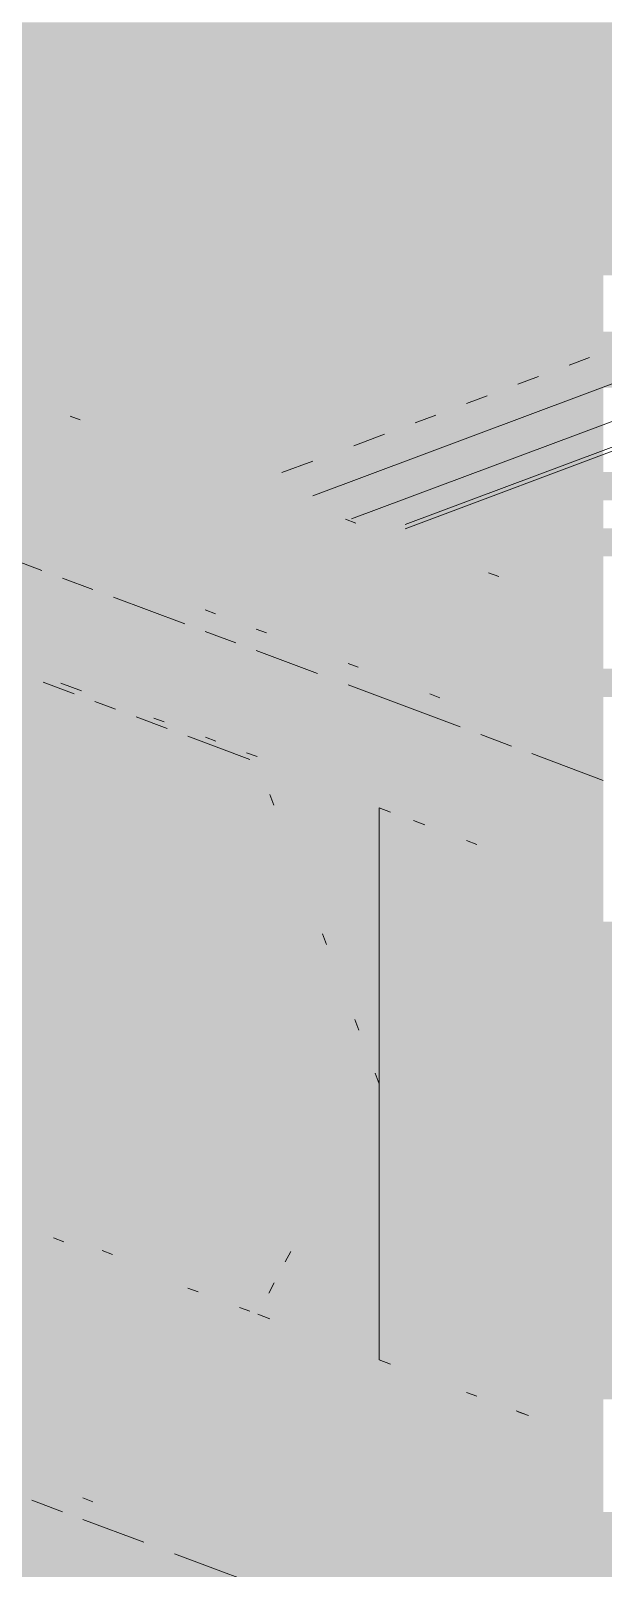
# Paper-space layout '03 3D Building and Roof' of a CAD drawing. Header units: millimetres. Extents: x 5 to 415, y 5 to 292.
# Drawn here: x 112.57 to 116.06, y 90.91 to 100.29 of the extents above; entities that cross this region are included whole.
import ezdxf

# ---------------------------------------------------------------- set-up
doc = ezdxf.new("R2010")
doc.units = ezdxf.units.MM
doc.layers.add('EXISTING', color=7, linetype='Continuous')
doc.layers.add('IMAGES', color=7, linetype='Continuous')

# ---------------------------------------------------------------- blocks, each defined once
blk = doc.blocks.new('SHEET_03')
at = {"layer": 'EXISTING', "color": 250, "lineweight": 9}
for p, q in [((114.2887, 97.4548), (121.9741, 100.3338)), ((122.2717, 100.2169), (114.5239, 97.3145)), ((114.851, 97.2801), (122.3489, 100.0889)), ((114.851, 97.2547), (122.224, 100.0167)), ((115.8507, 98.2527), (115.9757, 98.2995)), ((115.5383, 98.1356), (115.6633, 98.1824)), ((115.2259, 98.0186), (115.3509, 98.0654)), ((112.8724, 97.9181), (112.8102, 97.9414)), ((114.9135, 97.9016), (115.0385, 97.9484)), ((114.5386, 97.7611), (114.726, 97.8313)), ((114.1012, 97.5973), (114.2887, 97.6675)), ((114.5512, 97.2892), (114.489, 97.3125)), ((112.6385, 97.0006), (111.9546, 97.2568)), ((115.4217, 96.9631), (115.3595, 96.9864)), ((112.9494, 96.8842), (112.7629, 96.954)), ((113.509, 96.6745), (113.0738, 96.8376)), ((113.6334, 96.7591), (113.6955, 96.7358)), ((113.8199, 96.5581), (113.6334, 96.6279)), ((113.9443, 96.6426), (114.0064, 96.6193)), ((114.3173, 96.3717), (113.9443, 96.5115)), ((114.5039, 96.433), (114.566, 96.4097)), ((112.6463, 96.319), (112.8351, 96.2483)), ((112.8795, 96.2649), (112.7537, 96.3121)), ((115.1878, 96.0456), (114.5039, 96.3019)), ((115.0013, 96.2466), (115.0635, 96.2233)), ((112.9609, 96.2012), (113.0867, 96.154)), ((113.2125, 96.1069), (113.4013, 96.0362)), ((113.3828, 96.0764), (113.3199, 96.1)), ((113.5271, 95.9891), (113.9045, 95.8477)), ((113.6973, 95.9586), (113.6344, 95.9821)), ((115.4987, 95.9292), (115.3122, 95.9991)), ((113.949, 95.8643), (113.886, 95.8879)), ((116.0583, 95.7195), (115.6231, 95.8826)), ((114.0272, 95.6334), (114.0519, 95.568)), ((114.7633, 95.526), (114.6938, 95.552)), ((114.6938, 95.552), (114.6938, 92.1852)), ((114.6938, 93.8686), (114.6938, 95.552)), ((114.9716, 95.4479), (114.9022, 95.4739)), ((115.2256, 95.3528), (115.2885, 95.3292)), ((114.3482, 94.7837), (114.3729, 94.7183)), ((114.5457, 94.2608), (114.5704, 94.1954)), ((114.6692, 93.934), (114.6938, 93.8686)), ((114.6938, 92.1852), (114.6938, 93.8686)), ((112.7722, 92.9051), (112.7093, 92.9287)), ((113.0053, 92.8511), (113.0682, 92.8275)), ((114.1552, 92.8461), (114.1215, 92.7822)), ((113.59, 92.5987), (113.5271, 92.6223)), ((114.0542, 92.6544), (114.0205, 92.5905)), ((113.9045, 92.4809), (113.8416, 92.5045)), ((113.9532, 92.4627), (114.0272, 92.4349)), ((114.6938, 92.1852), (114.7633, 92.1592)), ((115.2885, 91.9625), (115.2256, 91.986)), ((115.5271, 91.8731), (115.5965, 91.8471)), ((115.603, 91.8446), (115.5401, 91.8682)), ((112.7629, 91.2581), (112.5763, 91.328)), ((112.8872, 91.3426), (112.9494, 91.3193)), ((113.2603, 91.0717), (112.8872, 91.2115)), ((114.1308, 90.7456), (113.4468, 91.0019))]:
    blk.add_line(p, q, dxfattribs=at)
at = {"layer": 'IMAGES', "color": 7}
for points in [[(107.4905, 100.1714), (120.1714, 100.1714), (107.4905, 100.3429), (120.1714, 100.3429)], [(107.8332, 100), (119.6573, 100), (107.8332, 100.1714), (119.6573, 100.1714)], [(108.3473, 99.8286), (119.1432, 99.8286), (108.3473, 100), (119.1432, 100)], [(108.69, 99.6571), (118.9718, 99.6571), (108.69, 99.8286), (118.9718, 99.8286)], [(109.3755, 99.4857), (118.4577, 99.4857), (109.3755, 99.6571), (118.4577, 99.6571)], [(109.5468, 99.3143), (117.9436, 99.3143), (109.5468, 99.4857), (117.9436, 99.4857)], [(110.2323, 99.1429), (117.4296, 99.1429), (110.2323, 99.3143), (117.4296, 99.3143)], [(110.7464, 98.9714), (116.7441, 98.9714), (110.7464, 99.1429), (116.7441, 99.1429)], [(111.0891, 98.8), (116.5727, 98.8), (111.0891, 98.9714), (116.5727, 98.9714)], [(111.6032, 98.6286), (116.0586, 98.6286), (111.6032, 98.8), (116.0586, 98.8)], [(111.9459, 98.4571), (115.5446, 98.4571), (111.9459, 98.6286), (115.5446, 98.6286)], [(115.5446, 98.4571), (115.7159, 98.4571), (115.5446, 98.6286), (115.7159, 98.6286)], [(115.7159, 98.4571), (115.8873, 98.4571), (115.7159, 98.6286), (115.8873, 98.6286)], [(115.8873, 98.4571), (116.0586, 98.4571), (115.8873, 98.6286), (116.0586, 98.6286)], [(112.46, 98.2857), (115.0305, 98.2857), (112.46, 98.4571), (115.0305, 98.4571)], [(115.0305, 98.2857), (115.2018, 98.2857), (115.0305, 98.4571), (115.2018, 98.4571)], [(115.2018, 98.2857), (115.3732, 98.2857), (115.2018, 98.4571), (115.3732, 98.4571)], [(115.3732, 98.2857), (115.5446, 98.2857), (115.3732, 98.4571), (115.5446, 98.4571)], [(115.5446, 98.2857), (115.7159, 98.2857), (115.5446, 98.4571), (115.7159, 98.4571)], [(115.7159, 98.2857), (115.8873, 98.2857), (115.7159, 98.4571), (115.8873, 98.4571)], [(115.8873, 98.2857), (117.2582, 98.2857), (115.8873, 98.4571), (117.2582, 98.4571)], [(112.46, 98.1143), (112.6314, 98.1143), (112.46, 98.2857), (112.6314, 98.2857)], [(112.6314, 98.1143), (112.8027, 98.1143), (112.6314, 98.2857), (112.8027, 98.2857)], [(112.8027, 98.1143), (112.9741, 98.1143), (112.8027, 98.2857), (112.9741, 98.2857)], [(112.9741, 98.1143), (114.6877, 98.1143), (112.9741, 98.2857), (114.6877, 98.2857)], [(114.6877, 98.1143), (114.8591, 98.1143), (114.6877, 98.2857), (114.8591, 98.2857)], [(114.8591, 98.1143), (115.0305, 98.1143), (114.8591, 98.2857), (115.0305, 98.2857)], [(115.0305, 98.1143), (115.2018, 98.1143), (115.0305, 98.2857), (115.2018, 98.2857)], [(115.2018, 98.1143), (115.5446, 98.1143), (115.2018, 98.2857), (115.5446, 98.2857)], [(115.5446, 98.1143), (116.4014, 98.1143), (115.5446, 98.2857), (116.4014, 98.2857)], [(112.46, 97.9429), (112.6314, 97.9429), (112.46, 98.1143), (112.6314, 98.1143)], [(112.6314, 97.9429), (112.8027, 97.9429), (112.6314, 98.1143), (112.8027, 98.1143)], [(112.8027, 97.9429), (112.9741, 97.9429), (112.8027, 98.1143), (112.9741, 98.1143)], [(112.9741, 97.9429), (113.1455, 97.9429), (112.9741, 98.1143), (113.1455, 98.1143)], [(113.1455, 97.9429), (113.3168, 97.9429), (113.1455, 98.1143), (113.3168, 98.1143)], [(113.3168, 97.9429), (114.1737, 97.9429), (113.3168, 98.1143), (114.1737, 98.1143)], [(114.1737, 97.9429), (114.345, 97.9429), (114.1737, 98.1143), (114.345, 98.1143)], [(114.345, 97.9429), (114.6877, 97.9429), (114.345, 98.1143), (114.6877, 98.1143)], [(114.6877, 97.9429), (114.8591, 97.9429), (114.6877, 98.1143), (114.8591, 98.1143)], [(114.8591, 97.9429), (115.0305, 97.9429), (114.8591, 98.1143), (115.0305, 98.1143)], [(115.0305, 97.9429), (115.7159, 97.9429), (115.0305, 98.1143), (115.7159, 98.1143)], [(115.7159, 97.9429), (116.0586, 97.9429), (115.7159, 98.1143), (116.0586, 98.1143)], [(112.46, 97.7714), (112.6314, 97.7714), (112.46, 97.9429), (112.6314, 97.9429)], [(112.6314, 97.7714), (112.8027, 97.7714), (112.6314, 97.9429), (112.8027, 97.9429)], [(112.8027, 97.7714), (112.9741, 97.7714), (112.8027, 97.9429), (112.9741, 97.9429)], [(112.9741, 97.7714), (113.1455, 97.7714), (112.9741, 97.9429), (113.1455, 97.9429)], [(113.1455, 97.7714), (113.3168, 97.7714), (113.1455, 97.9429), (113.3168, 97.9429)], [(113.3168, 97.7714), (113.4882, 97.7714), (113.3168, 97.9429), (113.4882, 97.9429)], [(113.4882, 97.7714), (113.6596, 97.7714), (113.4882, 97.9429), (113.6596, 97.9429)], [(113.6596, 97.7714), (113.8309, 97.7714), (113.6596, 97.9429), (113.8309, 97.9429)], [(113.8309, 97.7714), (114.1737, 97.7714), (113.8309, 97.9429), (114.1737, 97.9429)], [(114.1737, 97.7714), (114.345, 97.7714), (114.1737, 97.9429), (114.345, 97.9429)], [(114.345, 97.7714), (114.5164, 97.7714), (114.345, 97.9429), (114.5164, 97.9429)], [(114.5164, 97.7714), (114.8591, 97.7714), (114.5164, 97.9429), (114.8591, 97.9429)], [(114.8591, 97.7714), (115.0305, 97.7714), (114.8591, 97.9429), (115.0305, 97.9429)], [(115.0305, 97.7714), (115.2018, 97.7714), (115.0305, 97.9429), (115.2018, 97.9429)], [(115.2018, 97.7714), (115.3732, 97.7714), (115.2018, 97.9429), (115.3732, 97.9429)], [(115.3732, 97.7714), (116.0586, 97.7714), (115.3732, 97.9429), (116.0586, 97.9429)], [(111.7746, 97.6), (112.8027, 97.6), (111.7746, 97.7714), (112.8027, 97.7714)], [(112.8027, 97.6), (112.9741, 97.6), (112.8027, 97.7714), (112.9741, 97.7714)], [(112.9741, 97.6), (113.1455, 97.6), (112.9741, 97.7714), (113.1455, 97.7714)], [(113.1455, 97.6), (113.3168, 97.6), (113.1455, 97.7714), (113.3168, 97.7714)], [(113.3168, 97.6), (113.4882, 97.6), (113.3168, 97.7714), (113.4882, 97.7714)], [(113.4882, 97.6), (113.6596, 97.6), (113.4882, 97.7714), (113.6596, 97.7714)], [(113.6596, 97.6), (114.1737, 97.6), (113.6596, 97.7714), (114.1737, 97.7714)], [(114.1737, 97.6), (114.345, 97.6), (114.1737, 97.7714), (114.345, 97.7714)], [(114.345, 97.6), (114.5164, 97.6), (114.345, 97.7714), (114.5164, 97.7714)], [(114.5164, 97.6), (115.3732, 97.6), (114.5164, 97.7714), (115.3732, 97.7714)], [(115.3732, 97.6), (115.5446, 97.6), (115.3732, 97.7714), (115.5446, 97.7714)], [(115.5446, 97.6), (115.7159, 97.6), (115.5446, 97.7714), (115.7159, 97.7714)], [(115.7159, 97.6), (115.8873, 97.6), (115.7159, 97.7714), (115.8873, 97.7714)], [(115.8873, 97.6), (116.0586, 97.6), (115.8873, 97.7714), (116.0586, 97.7714)], [(112.2887, 97.4286), (113.1455, 97.4286), (112.2887, 97.6), (113.1455, 97.6)], [(113.1455, 97.4286), (113.4882, 97.4286), (113.1455, 97.6), (113.4882, 97.6)], [(113.4882, 97.4286), (113.6596, 97.4286), (113.4882, 97.6), (113.6596, 97.6)], [(113.6596, 97.4286), (113.8309, 97.4286), (113.6596, 97.6), (113.8309, 97.6)], [(113.8309, 97.4286), (114.0023, 97.4286), (113.8309, 97.6), (114.0023, 97.6)], [(114.0023, 97.4286), (114.345, 97.4286), (114.0023, 97.6), (114.345, 97.6)], [(114.345, 97.4286), (114.8591, 97.4286), (114.345, 97.6), (114.8591, 97.6)], [(114.8591, 97.4286), (115.0305, 97.4286), (114.8591, 97.6), (115.0305, 97.6)], [(115.0305, 97.4286), (115.3732, 97.4286), (115.0305, 97.6), (115.3732, 97.6)], [(115.3732, 97.4286), (115.7159, 97.4286), (115.3732, 97.6), (115.7159, 97.6)], [(115.7159, 97.4286), (116.23, 97.4286), (115.7159, 97.6), (116.23, 97.6)], [(112.46, 97.2571), (112.8027, 97.2571), (112.46, 97.4286), (112.8027, 97.4286)], [(112.8027, 97.2571), (113.6596, 97.2571), (112.8027, 97.4286), (113.6596, 97.4286)], [(113.6596, 97.2571), (113.8309, 97.2571), (113.6596, 97.4286), (113.8309, 97.4286)], [(113.8309, 97.2571), (114.1737, 97.2571), (113.8309, 97.4286), (114.1737, 97.4286)], [(114.1737, 97.2571), (114.345, 97.2571), (114.1737, 97.4286), (114.345, 97.4286)], [(114.345, 97.2571), (114.5164, 97.2571), (114.345, 97.4286), (114.5164, 97.4286)], [(114.5164, 97.2571), (114.6877, 97.2571), (114.5164, 97.4286), (114.6877, 97.4286)], [(114.6877, 97.2571), (114.8591, 97.2571), (114.6877, 97.4286), (114.8591, 97.4286)], [(114.8591, 97.2571), (115.3732, 97.2571), (114.8591, 97.4286), (115.3732, 97.4286)], [(115.3732, 97.2571), (115.5446, 97.2571), (115.3732, 97.4286), (115.5446, 97.4286)], [(115.5446, 97.2571), (115.7159, 97.2571), (115.5446, 97.4286), (115.7159, 97.4286)], [(115.7159, 97.2571), (115.8873, 97.2571), (115.7159, 97.4286), (115.8873, 97.4286)], [(115.8873, 97.2571), (116.0586, 97.2571), (115.8873, 97.4286), (116.0586, 97.4286)], [(111.9459, 97.0857), (112.6314, 97.0857), (111.9459, 97.2571), (112.6314, 97.2571)], [(112.6314, 97.0857), (112.8027, 97.0857), (112.6314, 97.2571), (112.8027, 97.2571)], [(112.8027, 97.0857), (114.345, 97.0857), (112.8027, 97.2571), (114.345, 97.2571)], [(114.345, 97.0857), (114.5164, 97.0857), (114.345, 97.2571), (114.5164, 97.2571)], [(114.5164, 97.0857), (114.6877, 97.0857), (114.5164, 97.2571), (114.6877, 97.2571)], [(114.6877, 97.0857), (114.8591, 97.0857), (114.6877, 97.2571), (114.8591, 97.2571)], [(114.8591, 97.0857), (115.2018, 97.0857), (114.8591, 97.2571), (115.2018, 97.2571)], [(115.2018, 97.0857), (115.3732, 97.0857), (115.2018, 97.2571), (115.3732, 97.2571)], [(115.3732, 97.0857), (115.5446, 97.0857), (115.3732, 97.2571), (115.5446, 97.2571)], [(115.5446, 97.0857), (115.7159, 97.0857), (115.5446, 97.2571), (115.7159, 97.2571)], [(115.7159, 97.0857), (123.0845, 97.0857), (115.7159, 97.2571), (123.0845, 97.2571)], [(112.46, 96.9143), (112.6314, 96.9143), (112.46, 97.0857), (112.6314, 97.0857)], [(112.6314, 96.9143), (112.8027, 96.9143), (112.6314, 97.0857), (112.8027, 97.0857)], [(112.8027, 96.9143), (112.9741, 96.9143), (112.8027, 97.0857), (112.9741, 97.0857)], [(112.9741, 96.9143), (113.3168, 96.9143), (112.9741, 97.0857), (113.3168, 97.0857)], [(113.3168, 96.9143), (113.4882, 96.9143), (113.3168, 97.0857), (113.4882, 97.0857)], [(113.4882, 96.9143), (113.6596, 96.9143), (113.4882, 97.0857), (113.6596, 97.0857)], [(113.6596, 96.9143), (114.5164, 96.9143), (113.6596, 97.0857), (114.5164, 97.0857)], [(114.5164, 96.9143), (114.8591, 96.9143), (114.5164, 97.0857), (114.8591, 97.0857)], [(114.8591, 96.9143), (115.0305, 96.9143), (114.8591, 97.0857), (115.0305, 97.0857)], [(115.0305, 96.9143), (115.2018, 96.9143), (115.0305, 97.0857), (115.2018, 97.0857)], [(115.2018, 96.9143), (115.3732, 96.9143), (115.2018, 97.0857), (115.3732, 97.0857)], [(115.3732, 96.9143), (115.5446, 96.9143), (115.3732, 97.0857), (115.5446, 97.0857)], [(115.5446, 96.9143), (115.7159, 96.9143), (115.5446, 97.0857), (115.7159, 97.0857)], [(115.7159, 96.9143), (116.0586, 96.9143), (115.7159, 97.0857), (116.0586, 97.0857)], [(112.46, 96.7429), (112.6314, 96.7429), (112.46, 96.9143), (112.6314, 96.9143)], [(112.6314, 96.7429), (112.8027, 96.7429), (112.6314, 96.9143), (112.8027, 96.9143)], [(112.8027, 96.7429), (112.9741, 96.7429), (112.8027, 96.9143), (112.9741, 96.9143)], [(112.9741, 96.7429), (113.1455, 96.7429), (112.9741, 96.9143), (113.1455, 96.9143)], [(113.1455, 96.7429), (113.3168, 96.7429), (113.1455, 96.9143), (113.3168, 96.9143)], [(113.3168, 96.5714), (113.4882, 96.5714), (113.3168, 96.9143), (113.4882, 96.9143)], [(113.4882, 96.7429), (113.6596, 96.7429), (113.4882, 96.9143), (113.6596, 96.9143)], [(113.6596, 96.7429), (113.8309, 96.7429), (113.6596, 96.9143), (113.8309, 96.9143)], [(113.8309, 96.7429), (114.0023, 96.7429), (113.8309, 96.9143), (114.0023, 96.9143)], [(114.0023, 96.7429), (114.1737, 96.7429), (114.0023, 96.9143), (114.1737, 96.9143)], [(114.1737, 96.7429), (115.2018, 96.7429), (114.1737, 96.9143), (115.2018, 96.9143)], [(115.2018, 96.7429), (115.3732, 96.7429), (115.2018, 96.9143), (115.3732, 96.9143)], [(115.3732, 96.7429), (115.5446, 96.7429), (115.3732, 96.9143), (115.5446, 96.9143)], [(115.5446, 96.7429), (115.7159, 96.7429), (115.5446, 96.9143), (115.7159, 96.9143)], [(115.7159, 96.7429), (115.8873, 96.7429), (115.7159, 96.9143), (115.8873, 96.9143)], [(115.8873, 96.7429), (116.0586, 96.7429), (115.8873, 96.9143), (116.0586, 96.9143)], [(112.2887, 96.5714), (112.8027, 96.5714), (112.2887, 96.7429), (112.8027, 96.7429)], [(112.8027, 96.5714), (112.9741, 96.5714), (112.8027, 96.7429), (112.9741, 96.7429)], [(112.9741, 96.5714), (113.1455, 96.5714), (112.9741, 96.7429), (113.1455, 96.7429)], [(113.1455, 96.5714), (113.3168, 96.5714), (113.1455, 96.7429), (113.3168, 96.7429)], [(113.4882, 96.5714), (114.0023, 96.5714), (113.4882, 96.7429), (114.0023, 96.7429)], [(114.0023, 96.5714), (114.1737, 96.5714), (114.0023, 96.7429), (114.1737, 96.7429)], [(114.1737, 96.5714), (114.5164, 96.5714), (114.1737, 96.7429), (114.5164, 96.7429)], [(114.5164, 96.5714), (114.6877, 96.5714), (114.5164, 96.7429), (114.6877, 96.7429)], [(114.6877, 96.5714), (115.3732, 96.5714), (114.6877, 96.7429), (115.3732, 96.7429)], [(115.3732, 96.5714), (115.7159, 96.5714), (115.3732, 96.7429), (115.7159, 96.7429)], [(115.7159, 96.5714), (115.8873, 96.5714), (115.7159, 96.7429), (115.8873, 96.7429)], [(115.8873, 96.5714), (116.0586, 96.5714), (115.8873, 96.7429), (116.0586, 96.7429)], [(112.46, 96.4), (112.8027, 96.4), (112.46, 96.5714), (112.8027, 96.5714)], [(112.8027, 96.4), (113.1455, 96.4), (112.8027, 96.5714), (113.1455, 96.5714)], [(113.1455, 96.4), (113.3168, 96.4), (113.1455, 96.5714), (113.3168, 96.5714)], [(113.3168, 96.4), (113.4882, 96.4), (113.3168, 96.5714), (113.4882, 96.5714)], [(113.4882, 96.4), (113.6596, 96.4), (113.4882, 96.5714), (113.6596, 96.5714)], [(113.6596, 96.4), (114.0023, 96.4), (113.6596, 96.5714), (114.0023, 96.5714)], [(114.0023, 96.4), (114.1737, 96.4), (114.0023, 96.5714), (114.1737, 96.5714)], [(114.1737, 96.2286), (114.345, 96.2286), (114.1737, 96.5714), (114.345, 96.5714)], [(114.345, 96.4), (114.5164, 96.4), (114.345, 96.5714), (114.5164, 96.5714)], [(114.5164, 96.4), (114.6877, 96.4), (114.5164, 96.5714), (114.6877, 96.5714)], [(114.6877, 96.4), (115.2018, 96.4), (114.6877, 96.5714), (115.2018, 96.5714)], [(115.2018, 96.4), (116.0586, 96.4), (115.2018, 96.5714), (116.0586, 96.5714)], [(112.46, 96.2286), (112.6314, 96.2286), (112.46, 96.4), (112.6314, 96.4)], [(112.6314, 96.2286), (112.8027, 96.2286), (112.6314, 96.4), (112.8027, 96.4)], [(112.8027, 96.2286), (112.9741, 96.2286), (112.8027, 96.4), (112.9741, 96.4)], [(112.9741, 96.2286), (113.1455, 96.2286), (112.9741, 96.4), (113.1455, 96.4)], [(113.1455, 96.2286), (113.6596, 96.2286), (113.1455, 96.4), (113.6596, 96.4)], [(113.6596, 96.2286), (113.8309, 96.2286), (113.6596, 96.4), (113.8309, 96.4)], [(113.8309, 96.2286), (114.1737, 96.2286), (113.8309, 96.4), (114.1737, 96.4)], [(114.345, 96.2286), (114.5164, 96.2286), (114.345, 96.4), (114.5164, 96.4)], [(114.5164, 96.2286), (114.6877, 96.2286), (114.5164, 96.4), (114.6877, 96.4)], [(114.6877, 96.2286), (114.8591, 96.2286), (114.6877, 96.4), (114.8591, 96.4)], [(114.8591, 96.2286), (115.0305, 96.2286), (114.8591, 96.4), (115.0305, 96.4)], [(115.0305, 96.2286), (115.2018, 96.2286), (115.0305, 96.4), (115.2018, 96.4)], [(115.2018, 96.2286), (115.3732, 96.2286), (115.2018, 96.4), (115.3732, 96.4)], [(115.3732, 96.2286), (116.5727, 96.2286), (115.3732, 96.4), (116.5727, 96.4)], [(112.46, 96.0571), (112.8027, 96.0571), (112.46, 96.2286), (112.8027, 96.2286)], [(112.8027, 96.0571), (112.9741, 96.0571), (112.8027, 96.2286), (112.9741, 96.2286)], [(112.9741, 96.0571), (113.1455, 96.0571), (112.9741, 96.2286), (113.1455, 96.2286)], [(113.1455, 96.0571), (113.3168, 96.0571), (113.1455, 96.2286), (113.3168, 96.2286)], [(113.3168, 96.0571), (113.4882, 96.0571), (113.3168, 96.2286), (113.4882, 96.2286)], [(113.4882, 96.0571), (113.8309, 96.0571), (113.4882, 96.2286), (113.8309, 96.2286)], [(113.8309, 96.0571), (114.0023, 96.0571), (113.8309, 96.2286), (114.0023, 96.2286)], [(114.0023, 96.0571), (114.345, 96.0571), (114.0023, 96.2286), (114.345, 96.2286)], [(114.345, 96.0571), (114.5164, 96.0571), (114.345, 96.2286), (114.5164, 96.2286)], [(114.5164, 96.0571), (114.6877, 96.0571), (114.5164, 96.2286), (114.6877, 96.2286)], [(114.6877, 96.0571), (114.8591, 96.0571), (114.6877, 96.2286), (114.8591, 96.2286)], [(114.8591, 96.0571), (115.0305, 96.0571), (114.8591, 96.2286), (115.0305, 96.2286)], [(115.0305, 96.0571), (115.3732, 96.0571), (115.0305, 96.2286), (115.3732, 96.2286)], [(115.3732, 96.0571), (115.5446, 96.0571), (115.3732, 96.2286), (115.5446, 96.2286)], [(115.5446, 96.0571), (116.0586, 96.0571), (115.5446, 96.2286), (116.0586, 96.2286)], [(112.46, 95.8857), (112.6314, 95.8857), (112.46, 96.0571), (112.6314, 96.0571)], [(112.6314, 95.8857), (112.9741, 95.8857), (112.6314, 96.0571), (112.9741, 96.0571)], [(112.9741, 95.8857), (113.1455, 95.8857), (112.9741, 96.0571), (113.1455, 96.0571)], [(113.1455, 95.8857), (113.3168, 95.8857), (113.1455, 96.0571), (113.3168, 96.0571)], [(113.3168, 95.8857), (113.4882, 95.8857), (113.3168, 96.0571), (113.4882, 96.0571)], [(113.4882, 95.8857), (113.8309, 95.8857), (113.4882, 96.0571), (113.8309, 96.0571)], [(113.8309, 95.8857), (114.0023, 95.8857), (113.8309, 96.0571), (114.0023, 96.0571)], [(114.0023, 95.8857), (114.345, 95.8857), (114.0023, 96.0571), (114.345, 96.0571)], [(114.345, 95.8857), (114.5164, 95.8857), (114.345, 96.0571), (114.5164, 96.0571)], [(114.5164, 95.8857), (114.6877, 95.8857), (114.5164, 96.0571), (114.6877, 96.0571)], [(114.6877, 95.8857), (115.0305, 95.8857), (114.6877, 96.0571), (115.0305, 96.0571)], [(115.0305, 95.8857), (115.2018, 95.8857), (115.0305, 96.0571), (115.2018, 96.0571)], [(115.2018, 95.8857), (115.5446, 95.8857), (115.2018, 96.0571), (115.5446, 96.0571)], [(115.5446, 95.8857), (115.7159, 95.8857), (115.5446, 96.0571), (115.7159, 96.0571)], [(115.7159, 95.8857), (115.8873, 95.8857), (115.7159, 96.0571), (115.8873, 96.0571)], [(115.8873, 95.8857), (116.0586, 95.8857), (115.8873, 96.0571), (116.0586, 96.0571)], [(112.46, 95.7143), (113.1455, 95.7143), (112.46, 95.8857), (113.1455, 95.8857)], [(113.1455, 95.7143), (113.3168, 95.7143), (113.1455, 95.8857), (113.3168, 95.8857)], [(113.3168, 95.7143), (113.4882, 95.7143), (113.3168, 95.8857), (113.4882, 95.8857)], [(113.4882, 95.7143), (113.6596, 95.7143), (113.4882, 95.8857), (113.6596, 95.8857)], [(113.6596, 95.7143), (113.8309, 95.7143), (113.6596, 95.8857), (113.8309, 95.8857)], [(113.8309, 95.7143), (114.0023, 95.7143), (113.8309, 95.8857), (114.0023, 95.8857)], [(114.0023, 95.7143), (114.345, 95.7143), (114.0023, 95.8857), (114.345, 95.8857)], [(114.345, 95.7143), (114.5164, 95.7143), (114.345, 95.8857), (114.5164, 95.8857)], [(114.5164, 95.7143), (115.0305, 95.7143), (114.5164, 95.8857), (115.0305, 95.8857)], [(115.0305, 95.5429), (115.2018, 95.5429), (115.0305, 95.8857), (115.2018, 95.8857)], [(115.2018, 95.7143), (115.3732, 95.7143), (115.2018, 95.8857), (115.3732, 95.8857)], [(115.3732, 95.7143), (115.5446, 95.7143), (115.3732, 95.8857), (115.5446, 95.8857)], [(115.5446, 95.7143), (115.7159, 95.7143), (115.5446, 95.8857), (115.7159, 95.8857)], [(115.7159, 95.7143), (116.0586, 95.7143), (115.7159, 95.8857), (116.0586, 95.8857)], [(112.2887, 95.5429), (113.6596, 95.5429), (112.2887, 95.7143), (113.6596, 95.7143)], [(113.6596, 95.5429), (114.0023, 95.5429), (113.6596, 95.7143), (114.0023, 95.7143)], [(114.0023, 95.5429), (114.5164, 95.5429), (114.0023, 95.7143), (114.5164, 95.7143)], [(114.5164, 95.5429), (114.6877, 95.5429), (114.5164, 95.7143), (114.6877, 95.7143)], [(114.6877, 95.5429), (114.8591, 95.5429), (114.6877, 95.7143), (114.8591, 95.7143)], [(114.8591, 95.5429), (115.0305, 95.5429), (114.8591, 95.7143), (115.0305, 95.7143)], [(115.2018, 95.5429), (115.3732, 95.5429), (115.2018, 95.7143), (115.3732, 95.7143)], [(115.3732, 95.5429), (115.5446, 95.5429), (115.3732, 95.7143), (115.5446, 95.7143)], [(115.5446, 95.5429), (115.7159, 95.5429), (115.5446, 95.7143), (115.7159, 95.7143)], [(115.7159, 95.5429), (115.8873, 95.5429), (115.7159, 95.7143), (115.8873, 95.7143)], [(115.8873, 95.5429), (116.0586, 95.5429), (115.8873, 95.7143), (116.0586, 95.7143)], [(112.46, 95.3714), (113.8309, 95.3714), (112.46, 95.5429), (113.8309, 95.5429)], [(113.8309, 95.3714), (114.0023, 95.3714), (113.8309, 95.5429), (114.0023, 95.5429)], [(114.0023, 95.3714), (114.1737, 95.3714), (114.0023, 95.5429), (114.1737, 95.5429)], [(114.1737, 95.3714), (114.345, 95.3714), (114.1737, 95.5429), (114.345, 95.5429)], [(114.345, 95.3714), (114.5164, 95.3714), (114.345, 95.5429), (114.5164, 95.5429)], [(114.5164, 95.3714), (114.6877, 95.3714), (114.5164, 95.5429), (114.6877, 95.5429)], [(114.6877, 95.3714), (114.8591, 95.3714), (114.6877, 95.5429), (114.8591, 95.5429)], [(114.8591, 95.3714), (115.0305, 95.3714), (114.8591, 95.5429), (115.0305, 95.5429)], [(115.0305, 95.3714), (115.2018, 95.3714), (115.0305, 95.5429), (115.2018, 95.5429)], [(115.2018, 95.3714), (115.5446, 95.3714), (115.2018, 95.5429), (115.5446, 95.5429)], [(115.5446, 95.3714), (115.8873, 95.3714), (115.5446, 95.5429), (115.8873, 95.5429)], [(115.8873, 95.2), (116.0586, 95.2), (115.8873, 95.5429), (116.0586, 95.5429)], [(112.2887, 95.2), (113.8309, 95.2), (112.2887, 95.3714), (113.8309, 95.3714)], [(113.8309, 95.2), (114.0023, 95.2), (113.8309, 95.3714), (114.0023, 95.3714)], [(114.0023, 95.2), (114.1737, 95.2), (114.0023, 95.3714), (114.1737, 95.3714)], [(114.1737, 95.2), (114.345, 95.2), (114.1737, 95.3714), (114.345, 95.3714)], [(114.345, 94.8571), (114.5164, 94.8571), (114.345, 95.3714), (114.5164, 95.3714)], [(114.5164, 95.2), (114.8591, 95.2), (114.5164, 95.3714), (114.8591, 95.3714)], [(114.8591, 95.2), (115.0305, 95.2), (114.8591, 95.3714), (115.0305, 95.3714)], [(115.0305, 95.2), (115.2018, 95.2), (115.0305, 95.3714), (115.2018, 95.3714)], [(115.2018, 95.2), (115.3732, 95.2), (115.2018, 95.3714), (115.3732, 95.3714)], [(115.3732, 95.2), (115.5446, 95.2), (115.3732, 95.3714), (115.5446, 95.3714)], [(115.5446, 95.2), (115.8873, 95.2), (115.5446, 95.3714), (115.8873, 95.3714)], [(112.2887, 95.0286), (114.0023, 95.0286), (112.2887, 95.2), (114.0023, 95.2)], [(114.0023, 94.8571), (114.1737, 94.8571), (114.0023, 95.2), (114.1737, 95.2)], [(114.1737, 95.0286), (114.345, 95.0286), (114.1737, 95.2), (114.345, 95.2)], [(114.5164, 94.6857), (114.6877, 94.6857), (114.5164, 95.2), (114.6877, 95.2)], [(114.6877, 94.5143), (114.8591, 94.5143), (114.6877, 95.2), (114.8591, 95.2)], [(114.8591, 92.2857), (115.0305, 92.2857), (114.8591, 95.2), (115.0305, 95.2)], [(115.0305, 95.0286), (115.2018, 95.0286), (115.0305, 95.2), (115.2018, 95.2)], [(115.2018, 95.0286), (115.3732, 95.0286), (115.2018, 95.2), (115.3732, 95.2)], [(115.3732, 95.0286), (115.7159, 95.0286), (115.3732, 95.2), (115.7159, 95.2)], [(115.7159, 95.0286), (115.8873, 95.0286), (115.7159, 95.2), (115.8873, 95.2)], [(115.8873, 94.8571), (116.0586, 94.8571), (115.8873, 95.2), (116.0586, 95.2)], [(112.1173, 94.8571), (114.0023, 94.8571), (112.1173, 95.0286), (114.0023, 95.0286)], [(114.1737, 94.8571), (114.345, 94.8571), (114.1737, 95.0286), (114.345, 95.0286)], [(115.0305, 94.8571), (115.2018, 94.8571), (115.0305, 95.0286), (115.2018, 95.0286)], [(115.2018, 94.8571), (115.5446, 94.8571), (115.2018, 95.0286), (115.5446, 95.0286)], [(115.5446, 94.8571), (115.7159, 94.8571), (115.5446, 95.0286), (115.7159, 95.0286)], [(115.7159, 94.8571), (115.8873, 94.8571), (115.7159, 95.0286), (115.8873, 95.0286)], [(112.2887, 94.6857), (114.0023, 94.6857), (112.2887, 94.8571), (114.0023, 94.8571)], [(114.0023, 94.6857), (114.1737, 94.6857), (114.0023, 94.8571), (114.1737, 94.8571)], [(114.1737, 94.6857), (114.345, 94.6857), (114.1737, 94.8571), (114.345, 94.8571)], [(114.345, 94.6857), (114.5164, 94.6857), (114.345, 94.8571), (114.5164, 94.8571)], [(115.0305, 94.6857), (115.7159, 94.6857), (115.0305, 94.8571), (115.7159, 94.8571)], [(115.7159, 94.6857), (116.23, 94.6857), (115.7159, 94.8571), (116.23, 94.8571)], [(112.2887, 94.3429), (114.1737, 94.3429), (112.2887, 94.6857), (114.1737, 94.6857)], [(114.1737, 94.5143), (114.345, 94.5143), (114.1737, 94.6857), (114.345, 94.6857)], [(114.345, 94.5143), (114.5164, 94.5143), (114.345, 94.6857), (114.5164, 94.6857)], [(114.5164, 94.5143), (114.6877, 94.5143), (114.5164, 94.6857), (114.6877, 94.6857)], [(115.0305, 94.5143), (116.23, 94.5143), (115.0305, 94.6857), (116.23, 94.6857)], [(114.1737, 94.3429), (114.345, 94.3429), (114.1737, 94.5143), (114.345, 94.5143)], [(114.345, 94.3429), (114.5164, 94.3429), (114.345, 94.5143), (114.5164, 94.5143)], [(114.5164, 94.3429), (114.8591, 94.3429), (114.5164, 94.5143), (114.8591, 94.5143)], [(115.0305, 94.3429), (116.5727, 94.3429), (115.0305, 94.5143), (116.5727, 94.5143)], [(112.2887, 94.1714), (114.345, 94.1714), (112.2887, 94.3429), (114.345, 94.3429)], [(114.345, 94.1714), (114.5164, 94.1714), (114.345, 94.3429), (114.5164, 94.3429)], [(114.5164, 94.1714), (114.6877, 94.1714), (114.5164, 94.3429), (114.6877, 94.3429)], [(114.6877, 93.3143), (114.8591, 93.3143), (114.6877, 94.3429), (114.8591, 94.3429)], [(115.0305, 94), (116.9155, 94), (115.0305, 94.3429), (116.9155, 94.3429)], [(112.46, 94), (114.5164, 94), (112.46, 94.1714), (114.5164, 94.1714)], [(114.5164, 94), (114.6877, 94), (114.5164, 94.1714), (114.6877, 94.1714)], [(112.2887, 93.8286), (114.345, 93.8286), (112.2887, 94), (114.345, 94)], [(114.345, 93.8286), (114.5164, 93.8286), (114.345, 94), (114.5164, 94)], [(114.5164, 93.8286), (114.6877, 93.8286), (114.5164, 94), (114.6877, 94)], [(115.0305, 93.6571), (116.7441, 93.6571), (115.0305, 94), (116.7441, 94)], [(112.46, 93.6571), (113.6596, 93.6571), (112.46, 93.8286), (113.6596, 93.8286)], [(113.6596, 93.6571), (114.0023, 93.6571), (113.6596, 93.8286), (114.0023, 93.8286)], [(114.0023, 93.6571), (114.1737, 93.6571), (114.0023, 93.8286), (114.1737, 93.8286)], [(114.1737, 93.6571), (114.345, 93.6571), (114.1737, 93.8286), (114.345, 93.8286)], [(114.345, 93.6571), (114.5164, 93.6571), (114.345, 93.8286), (114.5164, 93.8286)], [(114.5164, 93.6571), (114.6877, 93.6571), (114.5164, 93.8286), (114.6877, 93.8286)], [(112.46, 93.4857), (112.6314, 93.4857), (112.46, 93.6571), (112.6314, 93.6571)], [(112.6314, 93.4857), (113.4882, 93.4857), (112.6314, 93.6571), (113.4882, 93.6571)], [(113.4882, 93.4857), (113.6596, 93.4857), (113.4882, 93.6571), (113.6596, 93.6571)], [(113.6596, 93.4857), (113.8309, 93.4857), (113.6596, 93.6571), (113.8309, 93.6571)], [(113.8309, 93.4857), (114.0023, 93.4857), (113.8309, 93.6571), (114.0023, 93.6571)], [(114.0023, 93.4857), (114.1737, 93.4857), (114.0023, 93.6571), (114.1737, 93.6571)], [(114.1737, 93.4857), (114.345, 93.4857), (114.1737, 93.6571), (114.345, 93.6571)], [(114.345, 93.3143), (114.5164, 93.3143), (114.345, 93.6571), (114.5164, 93.6571)], [(114.5164, 93.4857), (114.6877, 93.4857), (114.5164, 93.6571), (114.6877, 93.6571)], [(115.0305, 93.3143), (116.5727, 93.3143), (115.0305, 93.6571), (116.5727, 93.6571)], [(112.46, 93.1429), (112.6314, 93.1429), (112.46, 93.4857), (112.6314, 93.4857)], [(112.6314, 93.3143), (112.8027, 93.3143), (112.6314, 93.4857), (112.8027, 93.4857)], [(112.8027, 93.3143), (112.9741, 93.3143), (112.8027, 93.4857), (112.9741, 93.4857)], [(112.9741, 93.3143), (113.4882, 93.3143), (112.9741, 93.4857), (113.4882, 93.4857)], [(113.4882, 93.3143), (113.6596, 93.3143), (113.4882, 93.4857), (113.6596, 93.4857)], [(113.6596, 93.3143), (114.0023, 93.3143), (113.6596, 93.4857), (114.0023, 93.4857)], [(114.0023, 93.3143), (114.1737, 93.3143), (114.0023, 93.4857), (114.1737, 93.4857)], [(114.1737, 93.3143), (114.345, 93.3143), (114.1737, 93.4857), (114.345, 93.4857)], [(114.5164, 93.3143), (114.6877, 93.3143), (114.5164, 93.4857), (114.6877, 93.4857)], [(112.6314, 93.1429), (112.8027, 93.1429), (112.6314, 93.3143), (112.8027, 93.3143)], [(112.8027, 93.1429), (112.9741, 93.1429), (112.8027, 93.3143), (112.9741, 93.3143)], [(112.9741, 93.1429), (113.3168, 93.1429), (112.9741, 93.3143), (113.3168, 93.3143)], [(113.3168, 93.1429), (113.4882, 93.1429), (113.3168, 93.3143), (113.4882, 93.3143)], [(113.4882, 93.1429), (113.6596, 93.1429), (113.4882, 93.3143), (113.6596, 93.3143)], [(113.6596, 93.1429), (114.0023, 93.1429), (113.6596, 93.3143), (114.0023, 93.3143)], [(114.0023, 93.1429), (114.1737, 93.1429), (114.0023, 93.3143), (114.1737, 93.3143)], [(114.1737, 93.1429), (114.345, 93.1429), (114.1737, 93.3143), (114.345, 93.3143)], [(114.345, 93.1429), (114.5164, 93.1429), (114.345, 93.3143), (114.5164, 93.3143)], [(114.5164, 93.1429), (114.8591, 93.1429), (114.5164, 93.3143), (114.8591, 93.3143)], [(115.0305, 92.8), (116.4014, 92.8), (115.0305, 93.3143), (116.4014, 93.3143)], [(112.46, 92.9714), (112.6314, 92.9714), (112.46, 93.1429), (112.6314, 93.1429)], [(112.6314, 92.9714), (112.8027, 92.9714), (112.6314, 93.1429), (112.8027, 93.1429)], [(112.8027, 92.9714), (112.9741, 92.9714), (112.8027, 93.1429), (112.9741, 93.1429)], [(112.9741, 92.9714), (113.4882, 92.9714), (112.9741, 93.1429), (113.4882, 93.1429)], [(113.4882, 92.9714), (113.6596, 92.9714), (113.4882, 93.1429), (113.6596, 93.1429)], [(113.6596, 92.9714), (114.0023, 92.9714), (113.6596, 93.1429), (114.0023, 93.1429)], [(114.0023, 92.9714), (114.1737, 92.9714), (114.0023, 93.1429), (114.1737, 93.1429)], [(114.1737, 92.9714), (114.345, 92.9714), (114.1737, 93.1429), (114.345, 93.1429)], [(114.345, 92.9714), (114.5164, 92.9714), (114.345, 93.1429), (114.5164, 93.1429)], [(114.5164, 92.4571), (114.6877, 92.4571), (114.5164, 93.1429), (114.6877, 93.1429)], [(114.6877, 92.4571), (114.8591, 92.4571), (114.6877, 93.1429), (114.8591, 93.1429)], [(112.46, 92.8), (112.6314, 92.8), (112.46, 92.9714), (112.6314, 92.9714)], [(112.6314, 92.8), (112.8027, 92.8), (112.6314, 92.9714), (112.8027, 92.9714)], [(112.8027, 92.8), (113.3168, 92.8), (112.8027, 92.9714), (113.3168, 92.9714)], [(113.3168, 92.8), (113.6596, 92.8), (113.3168, 92.9714), (113.6596, 92.9714)], [(113.6596, 92.6286), (113.8309, 92.6286), (113.6596, 92.9714), (113.8309, 92.9714)], [(113.8309, 92.8), (114.0023, 92.8), (113.8309, 92.9714), (114.0023, 92.9714)], [(114.0023, 92.8), (114.1737, 92.8), (114.0023, 92.9714), (114.1737, 92.9714)], [(114.1737, 92.8), (114.345, 92.8), (114.1737, 92.9714), (114.345, 92.9714)], [(114.345, 92.6286), (114.5164, 92.6286), (114.345, 92.9714), (114.5164, 92.9714)], [(112.46, 92.6286), (112.6314, 92.6286), (112.46, 92.8), (112.6314, 92.8)], [(112.6314, 92.6286), (112.8027, 92.6286), (112.6314, 92.8), (112.8027, 92.8)], [(112.8027, 92.6286), (112.9741, 92.6286), (112.8027, 92.8), (112.9741, 92.8)], [(112.9741, 92.6286), (113.1455, 92.6286), (112.9741, 92.8), (113.1455, 92.8)], [(113.1455, 92.6286), (113.3168, 92.6286), (113.1455, 92.8), (113.3168, 92.8)], [(113.3168, 92.6286), (113.4882, 92.6286), (113.3168, 92.8), (113.4882, 92.8)], [(113.4882, 92.6286), (113.6596, 92.6286), (113.4882, 92.8), (113.6596, 92.8)], [(113.8309, 92.6286), (114.0023, 92.6286), (113.8309, 92.8), (114.0023, 92.8)], [(114.0023, 92.6286), (114.1737, 92.6286), (114.0023, 92.8), (114.1737, 92.8)], [(114.1737, 92.6286), (114.345, 92.6286), (114.1737, 92.8), (114.345, 92.8)], [(115.0305, 92.2857), (116.5727, 92.2857), (115.0305, 92.8), (116.5727, 92.8)], [(111.0891, 92.4571), (112.6314, 92.4571), (111.0891, 92.6286), (112.6314, 92.6286)], [(112.6314, 92.4571), (113.1455, 92.4571), (112.6314, 92.6286), (113.1455, 92.6286)], [(113.1455, 92.4571), (113.3168, 92.4571), (113.1455, 92.6286), (113.3168, 92.6286)], [(113.3168, 92.4571), (113.4882, 92.4571), (113.3168, 92.6286), (113.4882, 92.6286)], [(113.4882, 92.4571), (114.1737, 92.4571), (113.4882, 92.6286), (114.1737, 92.6286)], [(114.1737, 92.4571), (114.5164, 92.4571), (114.1737, 92.6286), (114.5164, 92.6286)], [(111.4318, 92.2857), (113.3168, 92.2857), (111.4318, 92.4571), (113.3168, 92.4571)], [(113.3168, 92.2857), (113.4882, 92.2857), (113.3168, 92.4571), (113.4882, 92.4571)], [(113.4882, 92.2857), (113.6596, 92.2857), (113.4882, 92.4571), (113.6596, 92.4571)], [(113.6596, 92.2857), (113.8309, 92.2857), (113.6596, 92.4571), (113.8309, 92.4571)], [(113.8309, 92.2857), (114.0023, 92.2857), (113.8309, 92.4571), (114.0023, 92.4571)], [(114.0023, 92.2857), (114.1737, 92.2857), (114.0023, 92.4571), (114.1737, 92.4571)], [(114.1737, 92.2857), (114.345, 92.2857), (114.1737, 92.4571), (114.345, 92.4571)], [(114.345, 92.2857), (114.5164, 92.2857), (114.345, 92.4571), (114.5164, 92.4571)], [(114.5164, 92.2857), (114.8591, 92.2857), (114.5164, 92.4571), (114.8591, 92.4571)], [(111.9459, 92.1143), (113.4882, 92.1143), (111.9459, 92.2857), (113.4882, 92.2857)], [(113.4882, 92.1143), (113.8309, 92.1143), (113.4882, 92.2857), (113.8309, 92.2857)], [(113.8309, 92.1143), (114.0023, 92.1143), (113.8309, 92.2857), (114.0023, 92.2857)], [(114.0023, 92.1143), (114.1737, 92.1143), (114.0023, 92.2857), (114.1737, 92.2857)], [(114.1737, 92.1143), (114.6877, 92.1143), (114.1737, 92.2857), (114.6877, 92.2857)], [(114.6877, 92.1143), (114.8591, 92.1143), (114.6877, 92.2857), (114.8591, 92.2857)], [(114.8591, 92.1143), (115.0305, 92.1143), (114.8591, 92.2857), (115.0305, 92.2857)], [(115.0305, 92.1143), (115.2018, 92.1143), (115.0305, 92.2857), (115.2018, 92.2857)], [(115.2018, 92.1143), (115.3732, 92.1143), (115.2018, 92.2857), (115.3732, 92.2857)], [(115.3732, 92.1143), (116.7441, 92.1143), (115.3732, 92.2857), (116.7441, 92.2857)], [(112.2887, 91.9429), (114.0023, 91.9429), (112.2887, 92.1143), (114.0023, 92.1143)], [(114.0023, 91.9429), (114.1737, 91.9429), (114.0023, 92.1143), (114.1737, 92.1143)], [(114.1737, 91.9429), (114.345, 91.9429), (114.1737, 92.1143), (114.345, 92.1143)], [(114.345, 91.9429), (114.5164, 91.9429), (114.345, 92.1143), (114.5164, 92.1143)], [(114.5164, 91.9429), (114.6877, 91.9429), (114.5164, 92.1143), (114.6877, 92.1143)], [(114.6877, 91.9429), (115.2018, 91.9429), (114.6877, 92.1143), (115.2018, 92.1143)], [(115.2018, 91.9429), (115.3732, 91.9429), (115.2018, 92.1143), (115.3732, 92.1143)], [(115.3732, 91.9429), (115.5446, 91.9429), (115.3732, 92.1143), (115.5446, 92.1143)], [(115.5446, 91.9429), (115.8873, 91.9429), (115.5446, 92.1143), (115.8873, 92.1143)], [(115.8873, 91.9429), (116.7441, 91.9429), (115.8873, 92.1143), (116.7441, 92.1143)], [(112.1173, 91.7714), (112.6314, 91.7714), (112.1173, 91.9429), (112.6314, 91.9429)], [(112.6314, 91.7714), (112.9741, 91.7714), (112.6314, 91.9429), (112.9741, 91.9429)], [(112.9741, 91.7714), (114.6877, 91.7714), (112.9741, 91.9429), (114.6877, 91.9429)], [(114.6877, 91.7714), (115.0305, 91.7714), (114.6877, 91.9429), (115.0305, 91.9429)], [(115.0305, 91.7714), (115.2018, 91.7714), (115.0305, 91.9429), (115.2018, 91.9429)], [(115.2018, 91.7714), (115.3732, 91.7714), (115.2018, 91.9429), (115.3732, 91.9429)], [(115.3732, 91.7714), (115.5446, 91.7714), (115.3732, 91.9429), (115.5446, 91.9429)], [(115.5446, 91.7714), (115.7159, 91.7714), (115.5446, 91.9429), (115.7159, 91.9429)], [(115.7159, 91.7714), (115.8873, 91.7714), (115.7159, 91.9429), (115.8873, 91.9429)], [(115.8873, 91.7714), (116.0586, 91.7714), (115.8873, 91.9429), (116.0586, 91.9429)], [(112.46, 91.6), (112.6314, 91.6), (112.46, 91.7714), (112.6314, 91.7714)], [(112.6314, 91.6), (112.9741, 91.6), (112.6314, 91.7714), (112.9741, 91.7714)], [(112.9741, 91.6), (113.1455, 91.6), (112.9741, 91.7714), (113.1455, 91.7714)], [(113.1455, 91.6), (113.3168, 91.6), (113.1455, 91.7714), (113.3168, 91.7714)], [(113.3168, 91.6), (115.0305, 91.6), (113.3168, 91.7714), (115.0305, 91.7714)], [(115.0305, 91.6), (115.3732, 91.6), (115.0305, 91.7714), (115.3732, 91.7714)], [(115.3732, 91.6), (115.5446, 91.6), (115.3732, 91.7714), (115.5446, 91.7714)], [(115.5446, 91.6), (115.7159, 91.6), (115.5446, 91.7714), (115.7159, 91.7714)], [(115.7159, 91.6), (115.8873, 91.6), (115.7159, 91.7714), (115.8873, 91.7714)], [(115.8873, 91.6), (116.0586, 91.6), (115.8873, 91.7714), (116.0586, 91.7714)], [(112.46, 91.4286), (112.6314, 91.4286), (112.46, 91.6), (112.6314, 91.6)], [(112.6314, 91.4286), (112.8027, 91.4286), (112.6314, 91.6), (112.8027, 91.6)], [(112.8027, 91.4286), (113.1455, 91.4286), (112.8027, 91.6), (113.1455, 91.6)], [(113.1455, 91.4286), (113.4882, 91.4286), (113.1455, 91.6), (113.4882, 91.6)], [(113.4882, 91.4286), (113.8309, 91.4286), (113.4882, 91.6), (113.8309, 91.6)], [(113.8309, 91.4286), (115.5446, 91.4286), (113.8309, 91.6), (115.5446, 91.6)], [(115.5446, 91.4286), (115.7159, 91.4286), (115.5446, 91.6), (115.7159, 91.6)], [(115.7159, 91.4286), (115.8873, 91.4286), (115.7159, 91.6), (115.8873, 91.6)], [(115.8873, 91.4286), (116.0586, 91.4286), (115.8873, 91.6), (116.0586, 91.6)], [(112.46, 91.2571), (112.6314, 91.2571), (112.46, 91.4286), (112.6314, 91.4286)], [(112.6314, 91.0857), (112.9741, 91.0857), (112.6314, 91.4286), (112.9741, 91.4286)], [(112.9741, 91.2571), (113.1455, 91.2571), (112.9741, 91.4286), (113.1455, 91.4286)], [(113.1455, 91.2571), (113.3168, 91.2571), (113.1455, 91.4286), (113.3168, 91.4286)], [(113.3168, 91.2571), (114.0023, 91.2571), (113.3168, 91.4286), (114.0023, 91.4286)], [(114.0023, 91.2571), (114.345, 91.2571), (114.0023, 91.4286), (114.345, 91.4286)], [(114.345, 91.2571), (115.7159, 91.2571), (114.345, 91.4286), (115.7159, 91.4286)], [(115.7159, 91.2571), (116.0586, 91.2571), (115.7159, 91.4286), (116.0586, 91.4286)], [(112.46, 91.0857), (112.6314, 91.0857), (112.46, 91.2571), (112.6314, 91.2571)], [(112.9741, 91.0857), (113.1455, 91.0857), (112.9741, 91.2571), (113.1455, 91.2571)], [(113.1455, 91.0857), (113.3168, 91.0857), (113.1455, 91.2571), (113.3168, 91.2571)], [(113.3168, 91.0857), (113.4882, 91.0857), (113.3168, 91.2571), (113.4882, 91.2571)], [(113.4882, 91.0857), (113.8309, 91.0857), (113.4882, 91.2571), (113.8309, 91.2571)], [(113.8309, 91.0857), (114.0023, 91.0857), (113.8309, 91.2571), (114.0023, 91.2571)], [(114.0023, 91.0857), (114.345, 91.0857), (114.0023, 91.2571), (114.345, 91.2571)], [(114.345, 91.0857), (114.6877, 91.0857), (114.345, 91.2571), (114.6877, 91.2571)], [(114.6877, 91.0857), (116.4014, 91.0857), (114.6877, 91.2571), (116.4014, 91.2571)], [(108.0046, 90.9143), (112.6314, 90.9143), (108.0046, 91.0857), (112.6314, 91.0857)], [(112.6314, 90.9143), (112.8027, 90.9143), (112.6314, 91.0857), (112.8027, 91.0857)], [(112.8027, 90.9143), (113.1455, 90.9143), (112.8027, 91.0857), (113.1455, 91.0857)], [(113.1455, 90.9143), (113.3168, 90.9143), (113.1455, 91.0857), (113.3168, 91.0857)], [(113.3168, 90.9143), (113.4882, 90.9143), (113.3168, 91.0857), (113.4882, 91.0857)], [(113.4882, 90.9143), (113.6596, 90.9143), (113.4882, 91.0857), (113.6596, 91.0857)], [(113.6596, 90.9143), (113.8309, 90.9143), (113.6596, 91.0857), (113.8309, 91.0857)], [(113.8309, 90.9143), (114.0023, 90.9143), (113.8309, 91.0857), (114.0023, 91.0857)], [(114.0023, 90.9143), (114.1737, 90.9143), (114.0023, 91.0857), (114.1737, 91.0857)], [(114.1737, 90.9143), (114.345, 90.9143), (114.1737, 91.0857), (114.345, 91.0857)], [(114.345, 90.9143), (114.5164, 90.9143), (114.345, 91.0857), (114.5164, 91.0857)], [(114.5164, 90.9143), (114.8591, 90.9143), (114.5164, 91.0857), (114.8591, 91.0857)], [(114.8591, 90.9143), (115.0305, 90.9143), (114.8591, 91.0857), (115.0305, 91.0857)], [(115.0305, 90.9143), (115.2018, 90.9143), (115.0305, 91.0857), (115.2018, 91.0857)], [(115.2018, 90.9143), (116.9155, 90.9143), (115.2018, 91.0857), (116.9155, 91.0857)], [(107.6619, 90.7429), (112.8027, 90.7429), (107.6619, 90.9143), (112.8027, 90.9143)], [(112.8027, 90.7429), (113.1455, 90.7429), (112.8027, 90.9143), (113.1455, 90.9143)], [(113.1455, 90.7429), (113.3168, 90.7429), (113.1455, 90.9143), (113.3168, 90.9143)], [(113.3168, 90.7429), (113.4882, 90.7429), (113.3168, 90.9143), (113.4882, 90.9143)], [(113.4882, 90.7429), (113.6596, 90.7429), (113.4882, 90.9143), (113.6596, 90.9143)], [(113.6596, 90.7429), (113.8309, 90.7429), (113.6596, 90.9143), (113.8309, 90.9143)], [(113.8309, 90.7429), (114.0023, 90.7429), (113.8309, 90.9143), (114.0023, 90.9143)], [(114.0023, 90.7429), (114.1737, 90.7429), (114.0023, 90.9143), (114.1737, 90.9143)], [(114.1737, 90.7429), (114.345, 90.7429), (114.1737, 90.9143), (114.345, 90.9143)], [(114.345, 90.7429), (114.5164, 90.7429), (114.345, 90.9143), (114.5164, 90.9143)], [(114.5164, 90.7429), (114.6877, 90.7429), (114.5164, 90.9143), (114.6877, 90.9143)], [(114.6877, 90.7429), (115.0305, 90.7429), (114.6877, 90.9143), (115.0305, 90.9143)], [(115.0305, 90.7429), (115.2018, 90.7429), (115.0305, 90.9143), (115.2018, 90.9143)], [(115.2018, 90.7429), (115.5446, 90.7429), (115.2018, 90.9143), (115.5446, 90.9143)], [(115.5446, 90.7429), (117.2582, 90.7429), (115.5446, 90.9143), (117.2582, 90.9143)]]:
    blk.add_solid(points, dxfattribs=at)

psp = doc.layouts.new('03 3D Building and Roof')

# ---------------------------------------------------------------- block references
psp.add_blockref('SHEET_03', (0, 0))

doc.saveas('drawing.dxf')
